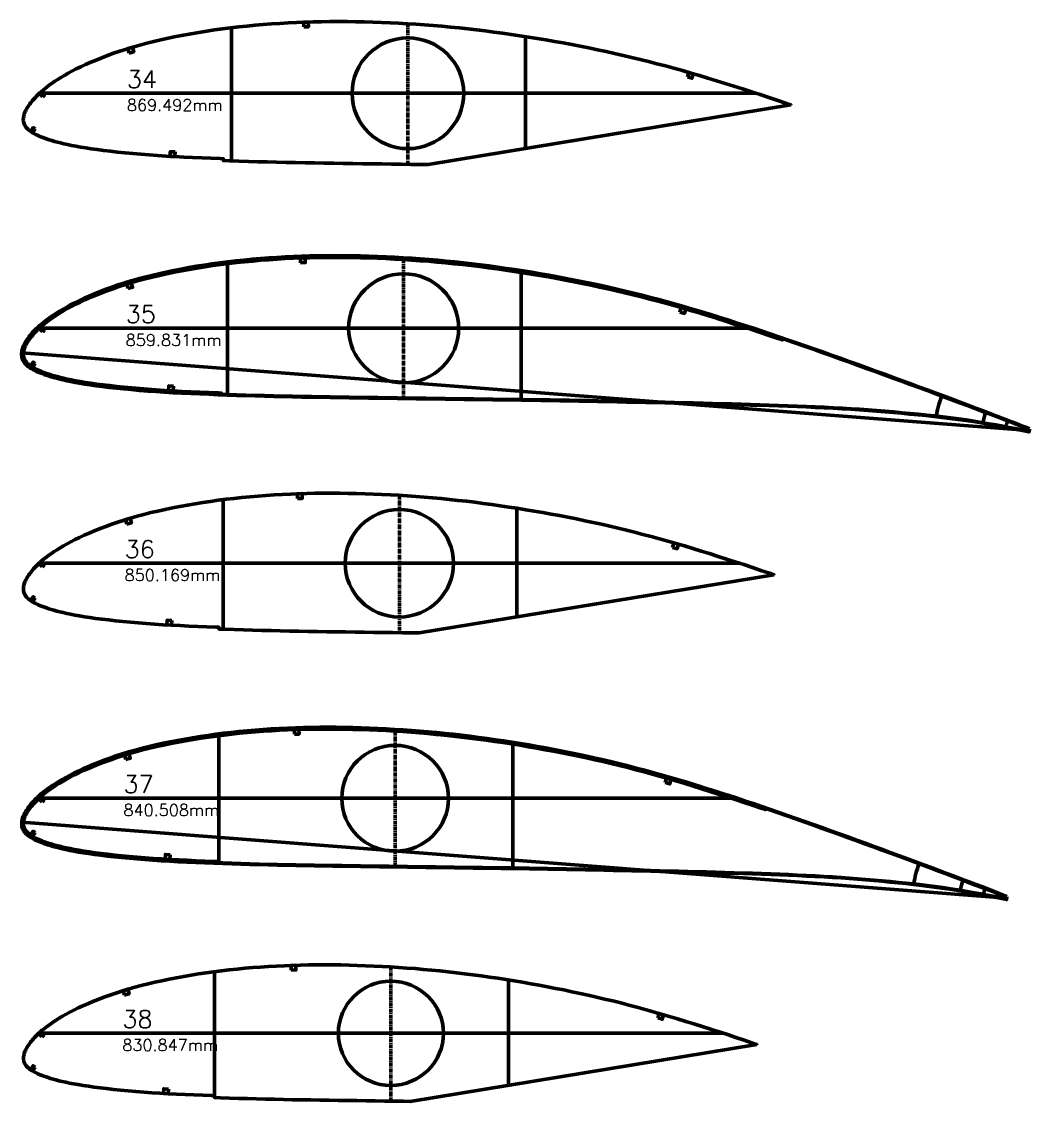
# Model space of a CAD drawing. Header units: metres. Extents: x -3 to 1074, y -15727 to -22.
# Drawn here: x -3 to 855, y -7758 to -6839 of the extents above; entities that cross this region are included whole.
import ezdxf
from ezdxf.enums import TextEntityAlignment as Align

# ---------------------------------------------------------------- set-up
doc = ezdxf.new("R2010")
doc.units = ezdxf.units.M
doc.linetypes.add('CENTER', pattern=[5.08, 3.175, -0.635, 0.635, -0.635])
for name, color, linetype, lineweight in [('FoilLayer', 7, 'Continuous', 50), ('StringerLayer', 7, 'Continuous', 50), ('SubLayer', 7, 'Continuous', 50), ('TextLayer', 7, 'Continuous', 50)]:
    doc.layers.add(name, color=color, linetype=linetype, lineweight=lineweight)
doc.styles.add('MSゴシック', font='romans')

msp = doc.modelspace()

# ---------------------------------------------------------------- linework, layer by layer
at = {"layer": 'FoilLayer'}
for points in [[(651.94, -6909.95), (651.94, -6909.95), (648.17, -6908.66), (640.68, -6906.13), (633.21, -6903.63), (625.75, -6901.16), (618.28, -6898.73), (610.82, -6896.32), (603.37, -6893.94), (595.98, -6891.59), (588.63, -6889.3), (581.34, -6887.07), (574.07, -6884.9), (566.83, -6882.78), (559.6, -6880.71), (552.38, -6878.7), (545.17, -6876.73), (537.97, -6874.82), (530.77, -6872.97), (523.56, -6871.17), (516.35, -6869.42), (509.11, -6867.71), (501.87, -6866.06), (494.61, -6864.45), (487.34, -6862.9), (480.05, -6861.39), (472.76, -6859.93), (465.44, -6858.52), (458.1, -6857.15), (450.74, -6855.83), (443.37, -6854.55), (435.98, -6853.31), (428.6, -6852.12), (421.22, -6850.98), (413.84, -6849.89), (406.47, -6848.85), (399.1, -6847.86), (391.73, -6846.91), (384.37, -6846.03), (377.02, -6845.19), (369.66, -6844.4), (362.31, -6843.67), (354.96, -6842.99), (347.61, -6842.37), (340.26, -6841.8), (332.9, -6841.28), (325.54, -6840.81), (318.19, -6840.4), (310.84, -6840.03), (303.49, -6839.72), (296.16, -6839.47), (288.84, -6839.27), (281.53, -6839.12), (274.24, -6839.03), (266.98, -6838.99), (259.76, -6839), (252.6, -6839.08), (245.47, -6839.22), (238.37, -6839.44), (231.27, -6839.72), (224.18, -6840.07), (217.11, -6840.48), (210.06, -6840.95), (203.03, -6841.49), (196.03, -6842.09), (189.06, -6842.76), (182.13, -6843.49), (175.25, -6844.29), (168.41, -6845.15), (161.62, -6846.08), (154.89, -6847.08), (148.22, -6848.15), (141.6, -6849.3), (135.03, -6850.51), (128.53, -6851.77), (122.16, -6853.09), (115.91, -6854.46), (109.79, -6855.9), (103.8, -6857.42), (97.92, -6859), (92.16, -6860.66), (86.53, -6862.38), (81.04, -6864.15), (75.71, -6865.98), (70.53, -6867.86), (65.54, -6869.77), (60.73, -6871.69), (56.15, -6873.62), (51.8, -6875.53), (47.71, -6877.43), (43.86, -6879.31), (40.25, -6881.17), (36.88, -6882.99), (33.74, -6884.77), (30.82, -6886.5), (28.11, -6888.19), (25.59, -6889.81), (23.27, -6891.39), (21.13, -6892.93), (19.15, -6894.43), (17.31, -6895.88), (15.6, -6897.29), (14.02, -6898.66), (12.56, -6899.99), (11.2, -6901.27), (9.94, -6902.52), (8.78, -6903.74), (7.7, -6904.92), (6.7, -6906.08), (5.78, -6907.2), (4.92, -6908.29), (4.14, -6909.37), (3.41, -6910.42), (2.73, -6911.45), (2.11, -6912.42), (1.57, -6913.37), (1.07, -6914.35), (0.61, -6915.3), (0.2, -6916.19), (-0.14, -6917.06), (-0.42, -6917.94), (-0.66, -6918.81), (-0.85, -6919.65), (-1, -6920.47), (-1.1, -6921.29), (-1.15, -6922.05), (-1.15, -6922.82), (-1.09, -6923.58), (-0.96, -6924.36), (-0.76, -6925.15), (-0.49, -6925.93), (-0.15, -6926.71), (0.25, -6927.47), (0.73, -6928.23), (1.29, -6928.98), (1.93, -6929.71), (2.63, -6930.44), (3.4, -6931.15), (4.24, -6931.85), (5.15, -6932.53), (6.14, -6933.19), (7.21, -6933.84), (8.36, -6934.47), (9.6, -6935.1), (10.92, -6935.73), (12.33, -6936.37), (13.84, -6937), (15.45, -6937.65), (17.16, -6938.29), (18.99, -6938.95), (20.96, -6939.6), (23.09, -6940.25), (25.38, -6940.91), (27.85, -6941.59), (30.52, -6942.28), (33.41, -6942.99), (36.53, -6943.7), (39.92, -6944.41), (43.6, -6945.12), (47.61, -6945.83), (51.96, -6946.54), (56.68, -6947.26), (61.74, -6947.98), (67.16, -6948.69), (72.92, -6949.38), (79.02, -6950.04), (85.43, -6950.69), (92.11, -6951.32), (98.96, -6951.94), (105.96, -6952.51), (113.07, -6953.03), (120.32, -6953.49), (127.73, -6953.91), (135.27, -6954.31), (142.92, -6954.67), (150.67, -6955.01), (158.52, -6955.33), (166.44, -6955.64), (169.1, -6955.73), (169.04, -6957.23), (174.35, -6957.43), (182.32, -6957.72), (190.29, -6957.98), (198.27, -6958.21), (206.3, -6958.42), (214.36, -6958.62), (222.44, -6958.82), (230.51, -6959), (238.57, -6959.16), (246.65, -6959.3), (254.76, -6959.42), (262.92, -6959.53), (271.09, -6959.65), (279.28, -6959.78), (287.47, -6959.9), (295.69, -6960.01), (303.93, -6960.12), (312.17, -6960.23), (320.42, -6960.35), (328.67, -6960.47), (336.91, -6960.59), (343.19, -6960.68), (651.94, -6909.95)], [(854.83, -7185.57), (852.27, -7184.53), (848.16, -7182.93), (843.7, -7181.17), (838.84, -7179.28), (833.53, -7177.25), (827.82, -7175.07), (821.78, -7172.76), (815.46, -7170.34), (808.95, -7167.87), (802.38, -7165.39), (795.76, -7162.94), (789.05, -7160.4), (782.26, -7157.82), (775.35, -7155.26), (768.32, -7152.66), (761.18, -7150.05), (753.91, -7147.38), (746.51, -7144.67), (739.04, -7141.94), (731.51, -7139.19), (723.95, -7136.43), (716.39, -7133.68), (708.84, -7130.94), (701.28, -7128.21), (693.73, -7125.5), (686.2, -7122.8), (678.69, -7120.12), (671.21, -7117.47), (663.75, -7114.86), (656.3, -7112.26), (648.86, -7109.7), (641.44, -7107.16), (634.04, -7104.65), (626.64, -7102.18), (619.26, -7099.74), (611.87, -7097.33), (604.48, -7094.95), (597.12, -7092.59), (589.8, -7090.27), (582.53, -7088), (575.3, -7085.79), (568.11, -7083.64), (560.94, -7081.54), (553.78, -7079.5), (546.63, -7077.5), (539.49, -7075.56), (532.36, -7073.67), (525.23, -7071.83), (518.09, -7070.04), (510.95, -7068.31), (503.79, -7066.63), (496.61, -7064.99), (489.42, -7063.4), (482.22, -7061.86), (475.01, -7060.36), (467.79, -7058.92), (460.54, -7057.52), (453.28, -7056.17), (445.99, -7054.86), (438.68, -7053.59), (431.38, -7052.37), (424.07, -7051.19), (416.75, -7050.06), (409.45, -7048.98), (402.15, -7047.95), (394.85, -7046.96), (387.56, -7046.03), (380.27, -7045.15), (372.98, -7044.32), (365.7, -7043.55), (358.42, -7042.82), (351.14, -7042.15), (343.86, -7041.53), (336.58, -7040.96), (329.3, -7040.45), (322.01, -7039.99), (314.72, -7039.58), (307.44, -7039.22), (300.17, -7038.91), (292.91, -7038.66), (285.66, -7038.46), (278.42, -7038.32), (271.2, -7038.22), (264.01, -7038.18), (256.86, -7038.2), (249.76, -7038.27), (242.7, -7038.41), (235.66, -7038.63), (228.63, -7038.91), (221.61, -7039.25), (214.6, -7039.66), (207.61, -7040.13), (200.65, -7040.66), (193.71, -7041.26), (186.8, -7041.92), (179.94, -7042.65), (173.12, -7043.44), (166.34, -7044.29), (159.61, -7045.21), (152.94, -7046.2), (146.32, -7047.26), (139.76, -7048.4), (133.24, -7049.6), (126.8, -7050.86), (120.48, -7052.16), (114.28, -7053.52), (108.21, -7054.96), (102.26, -7056.46), (96.42, -7058.03), (90.71, -7059.68), (85.12, -7061.38), (79.66, -7063.15), (74.36, -7064.97), (69.22, -7066.83), (64.25, -7068.73), (59.48, -7070.64), (54.93, -7072.55), (50.61, -7074.46), (46.53, -7076.35), (42.69, -7078.22), (39.1, -7080.07), (35.74, -7081.89), (32.61, -7083.66), (29.69, -7085.39), (26.99, -7087.07), (24.48, -7088.7), (22.15, -7090.28), (20, -7091.83), (18.01, -7093.33), (16.17, -7094.79), (14.46, -7096.2), (12.87, -7097.58), (11.4, -7098.91), (10.03, -7100.21), (8.76, -7101.47), (7.59, -7102.7), (6.5, -7103.9), (5.48, -7105.07), (4.54, -7106.21), (3.67, -7107.32), (2.87, -7108.42), (2.13, -7109.49), (1.44, -7110.53), (0.8, -7111.55), (0.23, -7112.55), (-0.28, -7113.55), (-0.75, -7114.52), (-1.18, -7115.47), (-1.55, -7116.42), (-1.85, -7117.35), (-2.1, -7118.27), (-2.3, -7119.18), (-2.46, -7120.07), (-2.56, -7120.94), (-2.62, -7121.81), (-2.62, -7122.69), (-2.54, -7123.58), (-2.38, -7124.47), (-2.15, -7125.36), (-1.84, -7126.24), (-1.46, -7127.11), (-1, -7127.97), (-0.46, -7128.81), (0.16, -7129.63), (0.84, -7130.42), (1.6, -7131.2), (2.42, -7131.95), (3.31, -7132.68), (4.27, -7133.4), (5.31, -7134.09), (6.41, -7134.76), (7.59, -7135.41), (8.85, -7136.05), (10.19, -7136.69), (11.62, -7137.33), (13.14, -7137.97), (14.75, -7138.62), (16.48, -7139.27), (18.32, -7139.92), (20.29, -7140.57), (22.42, -7141.23), (24.7, -7141.89), (27.17, -7142.56), (29.83, -7143.25), (32.71, -7143.96), (35.82, -7144.67), (39.19, -7145.38), (42.86, -7146.08), (46.84, -7146.78), (51.16, -7147.49), (55.84, -7148.2), (60.86, -7148.92), (66.23, -7149.62), (71.95, -7150.3), (77.99, -7150.96), (84.34, -7151.6), (90.95, -7152.23), (97.74, -7152.84), (104.68, -7153.41), (111.72, -7153.92), (118.9, -7154.38), (126.23, -7154.8), (133.69, -7155.19), (141.26, -7155.55), (148.93, -7155.88), (156.7, -7156.2), (164.54, -7156.5), (172.41, -7156.79), (180.29, -7157.08), (188.17, -7157.33), (196.07, -7157.56), (204.01, -7157.77), (211.98, -7157.97), (219.97, -7158.16), (227.95, -7158.34), (235.92, -7158.5), (243.91, -7158.64), (251.93, -7158.76), (259.99, -7158.87), (268.07, -7158.99), (276.17, -7159.12), (284.28, -7159.24), (292.41, -7159.35), (300.55, -7159.45), (308.71, -7159.56), (316.86, -7159.68), (325.02, -7159.8), (333.17, -7159.92), (341.32, -7160.03), (349.47, -7160.14), (357.62, -7160.25), (365.78, -7160.36), (373.93, -7160.47), (382.09, -7160.59), (390.24, -7160.7), (398.39, -7160.82), (406.55, -7160.92), (414.7, -7161.02), (422.84, -7161.13), (430.97, -7161.24), (439.1, -7161.36), (447.22, -7161.48), (455.34, -7161.61), (463.46, -7161.75), (471.56, -7161.9), (479.65, -7162.05), (487.75, -7162.22), (495.87, -7162.4), (504, -7162.58), (512.13, -7162.76), (520.27, -7162.93), (528.41, -7163.1), (536.54, -7163.28), (544.67, -7163.47), (552.8, -7163.66), (560.93, -7163.85), (569.05, -7164.03), (577.15, -7164.22), (585.23, -7164.42), (593.3, -7164.63), (601.37, -7164.85), (609.45, -7165.08), (617.52, -7165.31), (625.54, -7165.55), (633.51, -7165.79), (641.43, -7166.05), (649.31, -7166.34), (657.15, -7166.63), (664.92, -7166.94), (672.6, -7167.28), (680.24, -7167.67), (687.87, -7168.09), (695.47, -7168.54), (703, -7168.97), (710.38, -7169.4), (717.62, -7169.91), (724.83, -7170.5), (732.04, -7171.09), (739.18, -7171.66), (746.22, -7172.28), (753.23, -7172.98), (760.22, -7173.68), (767.13, -7174.33), (773.94, -7175.03), (780.72, -7175.84), (787.54, -7176.72), (794.33, -7177.59), (800.93, -7178.47), (807.4, -7179.47), (813.83, -7180.54), (820.14, -7181.62), (826.23, -7182.68), (832.03, -7183.74), (837.52, -7184.78), (842.67, -7185.75), (847.45, -7186.68), (851.85, -7187.56), (854.58, -7188.14)], [(854.67, -7185.99), (852.11, -7184.95), (847.99, -7183.35), (843.54, -7181.59), (838.68, -7179.7), (833.37, -7177.67), (827.66, -7175.49), (821.62, -7173.18), (815.3, -7170.76), (808.79, -7168.29), (802.23, -7165.81), (795.6, -7163.36), (788.89, -7160.82), (782.1, -7158.25), (775.19, -7155.68), (768.17, -7153.08), (761.03, -7150.47), (753.75, -7147.8), (746.36, -7145.09), (738.88, -7142.36), (731.35, -7139.61), (723.8, -7136.86), (716.24, -7134.1), (708.68, -7131.36), (701.13, -7128.64), (693.58, -7125.92), (686.05, -7123.22), (678.54, -7120.54), (671.06, -7117.9), (663.6, -7115.28), (656.15, -7112.69), (648.71, -7110.12), (645.03, -7108.86), (644.69, -7109.86), (640.96, -7108.58), (633.56, -7106.08), (626.17, -7103.61), (618.79, -7101.17), (611.41, -7098.76), (604.02, -7096.37), (596.66, -7094.02), (589.35, -7091.7), (582.09, -7089.44), (574.87, -7087.23), (567.69, -7085.08), (560.53, -7082.98), (553.38, -7080.94), (546.24, -7078.95), (539.11, -7077.01), (531.98, -7075.12), (524.87, -7073.28), (517.74, -7071.5), (510.6, -7069.77), (503.45, -7068.09), (496.29, -7066.45), (489.11, -7064.87), (481.92, -7063.32), (474.72, -7061.83), (467.5, -7060.39), (460.27, -7058.99), (453.01, -7057.64), (445.73, -7056.34), (438.44, -7055.07), (431.14, -7053.85), (423.84, -7052.67), (416.54, -7051.54), (409.24, -7050.46), (401.95, -7049.43), (394.66, -7048.45), (387.38, -7047.52), (380.1, -7046.64), (372.83, -7045.81), (365.55, -7045.04), (358.28, -7044.31), (351.01, -7043.64), (343.75, -7043.02), (336.48, -7042.46), (329.2, -7041.95), (321.93, -7041.49), (314.65, -7041.08), (307.38, -7040.72), (300.12, -7040.41), (292.87, -7040.16), (285.63, -7039.96), (278.4, -7039.82), (271.19, -7039.72), (264.01, -7039.68), (256.88, -7039.7), (249.79, -7039.77), (242.75, -7039.91), (235.72, -7040.13), (228.7, -7040.41), (221.69, -7040.75), (214.7, -7041.16), (207.73, -7041.63), (200.78, -7042.16), (193.85, -7042.75), (186.96, -7043.41), (180.11, -7044.14), (173.3, -7044.92), (166.54, -7045.78), (159.83, -7046.7), (153.18, -7047.68), (146.58, -7048.74), (140.03, -7049.88), (133.53, -7051.08), (127.11, -7052.32), (120.8, -7053.62), (114.63, -7054.98), (108.58, -7056.41), (102.65, -7057.91), (96.84, -7059.47), (91.14, -7061.11), (85.58, -7062.81), (80.15, -7064.57), (74.87, -7066.38), (69.76, -7068.23), (64.81, -7070.12), (60.06, -7072.02), (55.53, -7073.93), (51.24, -7075.82), (47.19, -7077.7), (43.38, -7079.56), (39.81, -7081.39), (36.48, -7083.19), (33.37, -7084.95), (30.48, -7086.67), (27.8, -7088.33), (25.32, -7089.94), (23.03, -7091.5), (20.91, -7093.02), (18.94, -7094.5), (17.13, -7095.94), (15.44, -7097.34), (13.88, -7098.69), (12.43, -7100), (11.09, -7101.27), (9.85, -7102.51), (8.7, -7103.71), (7.63, -7104.88), (6.64, -7106.02), (5.73, -7107.13), (4.88, -7108.21), (4.11, -7109.27), (3.38, -7110.32), (2.71, -7111.33), (2.1, -7112.29), (1.56, -7113.23), (1.07, -7114.2), (0.62, -7115.14), (0.22, -7116.02), (-0.12, -7116.87), (-0.4, -7117.74), (-0.63, -7118.6), (-0.82, -7119.44), (-0.97, -7120.25), (-1.07, -7121.06), (-1.12, -7121.81), (-1.12, -7122.56), (-1.06, -7123.32), (-0.93, -7124.09), (-0.73, -7124.86), (-0.47, -7125.64), (-0.14, -7126.4), (0.26, -7127.16), (0.74, -7127.91), (1.29, -7128.64), (1.92, -7129.37), (2.61, -7130.09), (3.38, -7130.79), (4.21, -7131.48), (5.11, -7132.15), (6.08, -7132.8), (7.14, -7133.44), (8.28, -7134.07), (9.5, -7134.7), (10.81, -7135.32), (12.2, -7135.95), (13.69, -7136.58), (15.28, -7137.21), (16.98, -7137.85), (18.79, -7138.5), (20.73, -7139.14), (22.83, -7139.79), (25.1, -7140.44), (27.54, -7141.11), (30.19, -7141.8), (33.04, -7142.49), (36.13, -7143.2), (39.48, -7143.9), (43.12, -7144.61), (47.08, -7145.3), (51.39, -7146.01), (56.05, -7146.72), (61.06, -7147.43), (66.41, -7148.13), (72.11, -7148.81), (78.14, -7149.47), (84.49, -7150.11), (91.08, -7150.74), (97.87, -7151.34), (104.78, -7151.91), (111.82, -7152.43), (118.98, -7152.88), (126.31, -7153.3), (133.77, -7153.69), (141.33, -7154.05), (148.99, -7154.38), (156.76, -7154.7), (164.59, -7155), (167.22, -7155.1), (167.18, -7156.15), (172.43, -7156.34), (180.31, -7156.63), (188.19, -7156.88), (196.08, -7157.11), (204.02, -7157.32), (211.99, -7157.52), (219.98, -7157.71), (227.96, -7157.89), (235.93, -7158.05), (243.91, -7158.19), (251.94, -7158.31), (260, -7158.42), (268.08, -7158.54), (276.18, -7158.67), (284.29, -7158.79), (292.41, -7158.9), (300.56, -7159), (308.71, -7159.11), (316.87, -7159.23), (325.02, -7159.35), (333.18, -7159.47), (341.33, -7159.58), (349.47, -7159.69), (357.63, -7159.8), (365.78, -7159.91), (373.94, -7160.02), (382.09, -7160.14), (390.25, -7160.25), (398.4, -7160.37), (406.55, -7160.47), (414.7, -7160.57), (422.85, -7160.68), (430.98, -7160.79), (439.1, -7160.91), (447.23, -7161.03), (455.35, -7161.16), (463.47, -7161.3), (471.57, -7161.45), (479.66, -7161.6), (487.76, -7161.77), (495.88, -7161.95), (504.01, -7162.13), (512.14, -7162.31), (520.28, -7162.48), (528.42, -7162.65), (536.55, -7162.83), (544.68, -7163.02), (552.81, -7163.21), (560.94, -7163.4), (569.06, -7163.58), (577.16, -7163.77), (585.25, -7163.97), (593.32, -7164.18), (601.39, -7164.4), (609.46, -7164.63), (617.53, -7164.86), (625.56, -7165.1), (633.53, -7165.34), (641.44, -7165.6), (649.32, -7165.89), (657.17, -7166.18), (664.94, -7166.49), (672.62, -7166.84), (680.27, -7167.22), (687.9, -7167.65), (695.49, -7168.09), (703.02, -7168.52), (710.41, -7168.95), (717.65, -7169.46), (724.86, -7170.05), (732.08, -7170.64), (739.22, -7171.21), (746.26, -7171.83), (753.27, -7172.53), (760.26, -7173.23), (767.18, -7173.88), (774, -7174.58), (780.78, -7175.4), (787.6, -7176.27), (794.39, -7177.15), (801, -7178.03), (807.47, -7179.03), (813.9, -7180.1), (820.21, -7181.18), (826.31, -7182.24), (832.12, -7183.3), (837.61, -7184.34), (842.76, -7185.31), (847.54, -7186.24), (851.95, -7187.12), (854.67, -7187.7)], [(637.44, -7309.76), (637.44, -7309.76), (633.75, -7308.5), (626.44, -7306.02), (619.13, -7303.58), (611.83, -7301.17), (604.53, -7298.79), (597.23, -7296.43), (589.95, -7294.1), (582.72, -7291.81), (575.54, -7289.57), (568.41, -7287.39), (561.31, -7285.26), (554.22, -7283.19), (547.16, -7281.17), (540.1, -7279.2), (533.04, -7277.28), (526, -7275.41), (518.96, -7273.6), (511.92, -7271.84), (504.86, -7270.13), (497.79, -7268.46), (490.71, -7266.85), (483.61, -7265.28), (476.5, -7263.75), (469.38, -7262.28), (462.25, -7260.85), (455.09, -7259.47), (447.92, -7258.14), (440.72, -7256.84), (433.51, -7255.59), (426.29, -7254.38), (419.07, -7253.22), (411.85, -7252.11), (404.64, -7251.04), (397.43, -7250.02), (390.23, -7249.05), (383.02, -7248.13), (375.83, -7247.26), (368.63, -7246.44), (361.44, -7245.67), (354.25, -7244.96), (347.07, -7244.29), (339.88, -7243.68), (332.7, -7243.12), (325.5, -7242.62), (318.31, -7242.16), (311.11, -7241.75), (303.93, -7241.4), (296.75, -7241.1), (289.58, -7240.85), (282.42, -7240.65), (275.27, -7240.51), (268.14, -7240.42), (261.05, -7240.38), (253.99, -7240.39), (246.99, -7240.46), (240.02, -7240.6), (233.07, -7240.82), (226.13, -7241.09), (219.2, -7241.43), (212.29, -7241.83), (205.4, -7242.3), (198.52, -7242.83), (191.68, -7243.41), (184.86, -7244.07), (178.09, -7244.78), (171.36, -7245.56), (164.67, -7246.4), (158.04, -7247.31), (151.46, -7248.29), (144.94, -7249.34), (138.46, -7250.46), (132.03, -7251.64), (125.68, -7252.88), (119.45, -7254.16), (113.34, -7255.51), (107.36, -7256.92), (101.5, -7258.4), (95.75, -7259.95), (90.13, -7261.56), (84.62, -7263.25), (79.25, -7264.98), (74.04, -7266.77), (68.98, -7268.6), (64.09, -7270.47), (59.4, -7272.35), (54.92, -7274.23), (50.67, -7276.11), (46.66, -7277.96), (42.9, -7279.8), (39.38, -7281.61), (36.08, -7283.4), (33.01, -7285.14), (30.15, -7286.83), (27.5, -7288.48), (25.04, -7290.07), (22.78, -7291.61), (20.68, -7293.11), (18.74, -7294.58), (16.95, -7296), (15.28, -7297.38), (13.73, -7298.72), (12.3, -7300.01), (10.98, -7301.27), (9.75, -7302.49), (8.61, -7303.68), (7.56, -7304.84), (6.58, -7305.96), (5.68, -7307.06), (4.84, -7308.13), (4.07, -7309.18), (3.36, -7310.21), (2.69, -7311.21), (2.09, -7312.16), (1.56, -7313.09), (1.07, -7314.04), (0.63, -7314.98), (0.23, -7315.85), (-0.1, -7316.69), (-0.38, -7317.55), (-0.61, -7318.4), (-0.8, -7319.22), (-0.94, -7320.02), (-1.04, -7320.82), (-1.09, -7321.56), (-1.09, -7322.31), (-1.03, -7323.05), (-0.91, -7323.81), (-0.71, -7324.58), (-0.45, -7325.34), (-0.12, -7326.1), (0.27, -7326.85), (0.74, -7327.58), (1.29, -7328.31), (1.91, -7329.03), (2.6, -7329.74), (3.35, -7330.43), (4.17, -7331.11), (5.06, -7331.78), (6.02, -7332.42), (7.06, -7333.05), (8.19, -7333.68), (9.4, -7334.29), (10.69, -7334.91), (12.07, -7335.53), (13.55, -7336.15), (15.12, -7336.78), (16.79, -7337.41), (18.58, -7338.05), (20.51, -7338.68), (22.58, -7339.32), (24.82, -7339.97), (27.24, -7340.63), (29.85, -7341.31), (32.67, -7342), (35.73, -7342.7), (39.04, -7343.39), (42.63, -7344.09), (46.55, -7344.78), (50.81, -7345.47), (55.42, -7346.18), (60.37, -7346.88), (65.67, -7347.58), (71.3, -7348.25), (77.27, -7348.9), (83.54, -7349.53), (90.06, -7350.15), (96.77, -7350.75), (103.61, -7351.31), (110.56, -7351.82), (117.65, -7352.27), (124.89, -7352.68), (132.26, -7353.07), (139.74, -7353.43), (147.32, -7353.76), (154.99, -7354.07), (162.74, -7354.37), (165.34, -7354.46), (165.29, -7355.96), (170.47, -7356.16), (178.27, -7356.43), (186.06, -7356.69), (193.87, -7356.92), (201.72, -7357.12), (209.6, -7357.32), (217.5, -7357.51), (225.39, -7357.69), (233.27, -7357.84), (241.17, -7357.98), (249.1, -7358.1), (257.07, -7358.21), (265.06, -7358.33), (273.07, -7358.45), (281.09, -7358.57), (289.12, -7358.68), (297.18, -7358.79), (305.24, -7358.9), (313.3, -7359.01), (321.36, -7359.12), (329.43, -7359.24), (335.57, -7359.33), (637.44, -7309.76)], [(835.63, -7583.65), (833.12, -7582.63), (829.1, -7581.07), (824.74, -7579.34), (819.99, -7577.49), (814.8, -7575.51), (809.22, -7573.39), (803.31, -7571.12), (797.13, -7568.76), (790.77, -7566.34), (784.35, -7563.92), (777.88, -7561.52), (771.32, -7559.04), (764.68, -7556.52), (757.92, -7554.01), (751.06, -7551.47), (744.08, -7548.92), (736.96, -7546.31), (729.74, -7543.67), (722.43, -7541), (715.07, -7538.31), (707.68, -7535.61), (700.29, -7532.92), (692.91, -7530.24), (685.52, -7527.58), (678.14, -7524.92), (670.78, -7522.29), (663.44, -7519.67), (656.13, -7517.08), (648.83, -7514.52), (641.55, -7511.99), (634.28, -7509.48), (627.02, -7507), (619.79, -7504.55), (612.56, -7502.13), (605.34, -7499.75), (598.12, -7497.39), (590.9, -7495.06), (583.7, -7492.76), (576.54, -7490.49), (569.44, -7488.27), (562.38, -7486.11), (555.34, -7484.01), (548.33, -7481.96), (541.34, -7479.96), (534.35, -7478.01), (527.37, -7476.11), (520.4, -7474.26), (513.43, -7472.46), (506.45, -7470.72), (499.47, -7469.02), (492.47, -7467.38), (485.45, -7465.78), (478.42, -7464.22), (471.38, -7462.71), (464.34, -7461.25), (457.28, -7459.84), (450.19, -7458.47), (443.09, -7457.15), (435.96, -7455.87), (428.83, -7454.63), (421.68, -7453.44), (414.54, -7452.29), (407.39, -7451.18), (400.25, -7450.12), (393.11, -7449.12), (385.98, -7448.15), (378.85, -7447.24), (371.72, -7446.38), (364.6, -7445.57), (357.48, -7444.81), (350.37, -7444.11), (343.25, -7443.45), (336.14, -7442.84), (329.02, -7442.29), (321.9, -7441.79), (314.77, -7441.34), (307.65, -7440.94), (300.54, -7440.58), (293.43, -7440.28), (286.33, -7440.04), (279.24, -7439.84), (272.16, -7439.7), (265.1, -7439.61), (258.08, -7439.57), (251.09, -7439.58), (244.15, -7439.66), (237.25, -7439.8), (230.37, -7440.01), (223.49, -7440.28), (216.63, -7440.62), (209.78, -7441.02), (202.95, -7441.48), (196.14, -7442), (189.36, -7442.58), (182.61, -7443.23), (175.9, -7443.93), (169.23, -7444.71), (162.6, -7445.54), (156.02, -7446.44), (149.5, -7447.41), (143.04, -7448.45), (136.62, -7449.56), (130.25, -7450.74), (123.95, -7451.96), (117.77, -7453.23), (111.71, -7454.57), (105.78, -7455.97), (99.96, -7457.44), (94.26, -7458.98), (88.67, -7460.58), (83.2, -7462.25), (77.87, -7463.98), (72.69, -7465.75), (67.66, -7467.57), (62.81, -7469.43), (58.15, -7471.3), (53.69, -7473.17), (49.47, -7475.03), (45.48, -7476.88), (41.73, -7478.71), (38.22, -7480.52), (34.94, -7482.29), (31.88, -7484.03), (29.03, -7485.72), (26.38, -7487.36), (23.93, -7488.96), (21.65, -7490.5), (19.55, -7492.01), (17.61, -7493.48), (15.81, -7494.9), (14.13, -7496.29), (12.58, -7497.63), (11.14, -7498.94), (9.81, -7500.2), (8.57, -7501.44), (7.42, -7502.64), (6.35, -7503.81), (5.36, -7504.95), (4.44, -7506.07), (3.59, -7507.16), (2.81, -7508.23), (2.08, -7509.27), (1.41, -7510.29), (0.78, -7511.29), (0.22, -7512.27), (-0.28, -7513.24), (-0.73, -7514.19), (-1.15, -7515.13), (-1.51, -7516.05), (-1.81, -7516.96), (-2.05, -7517.86), (-2.25, -7518.75), (-2.4, -7519.62), (-2.51, -7520.47), (-2.56, -7521.32), (-2.56, -7522.18), (-2.48, -7523.05), (-2.33, -7523.92), (-2.1, -7524.79), (-1.8, -7525.65), (-1.43, -7526.5), (-0.98, -7527.34), (-0.45, -7528.16), (0.15, -7528.96), (0.83, -7529.74), (1.56, -7530.49), (2.37, -7531.23), (3.24, -7531.95), (4.18, -7532.65), (5.19, -7533.32), (6.27, -7533.98), (7.42, -7534.61), (8.66, -7535.24), (9.97, -7535.87), (11.36, -7536.49), (12.84, -7537.12), (14.42, -7537.75), (16.1, -7538.38), (17.91, -7539.02), (19.84, -7539.66), (21.91, -7540.3), (24.15, -7540.95), (26.56, -7541.61), (29.16, -7542.28), (31.97, -7542.97), (35.01, -7543.66), (38.31, -7544.36), (41.89, -7545.05), (45.78, -7545.73), (50.01, -7546.42), (54.58, -7547.12), (59.5, -7547.82), (64.75, -7548.51), (70.33, -7549.17), (76.24, -7549.82), (82.45, -7550.44), (88.91, -7551.06), (95.55, -7551.65), (102.32, -7552.21), (109.21, -7552.71), (116.23, -7553.16), (123.39, -7553.57), (130.69, -7553.95), (138.09, -7554.3), (145.58, -7554.63), (153.18, -7554.93), (160.84, -7555.23), (168.54, -7555.52), (176.24, -7555.79), (183.94, -7556.05), (191.66, -7556.27), (199.42, -7556.48), (207.22, -7556.67), (215.02, -7556.86), (222.83, -7557.03), (230.62, -7557.19), (238.43, -7557.32), (246.27, -7557.44), (254.15, -7557.55), (262.05, -7557.67), (269.97, -7557.79), (277.89, -7557.9), (285.84, -7558.01), (293.8, -7558.12), (301.77, -7558.23), (309.74, -7558.34), (317.71, -7558.45), (325.68, -7558.57), (333.65, -7558.69), (341.61, -7558.79), (349.59, -7558.9), (357.56, -7559), (365.53, -7559.11), (373.5, -7559.23), (381.47, -7559.34), (389.44, -7559.45), (397.41, -7559.55), (405.38, -7559.65), (413.34, -7559.75), (421.29, -7559.86), (429.23, -7559.98), (437.17, -7560.1), (445.11, -7560.23), (453.04, -7560.36), (460.96, -7560.5), (468.87, -7560.66), (476.79, -7560.82), (484.72, -7560.99), (492.67, -7561.17), (500.62, -7561.35), (508.58, -7561.52), (516.54, -7561.69), (524.49, -7561.86), (532.43, -7562.04), (540.38, -7562.23), (548.33, -7562.41), (556.26, -7562.6), (564.18, -7562.78), (572.08, -7562.97), (579.97, -7563.17), (587.86, -7563.39), (595.76, -7563.62), (603.64, -7563.84), (611.49, -7564.07), (619.28, -7564.31), (627.01, -7564.57), (634.72, -7564.84), (642.38, -7565.13), (649.98, -7565.44), (657.49, -7565.77), (664.96, -7566.15), (672.41, -7566.56), (679.84, -7566.99), (687.2, -7567.42), (694.42, -7567.84), (701.49, -7568.34), (708.54, -7568.91), (715.59, -7569.49), (722.57, -7570.05), (729.45, -7570.65), (736.3, -7571.34), (743.13, -7572.02), (749.89, -7572.66), (756.55, -7573.34), (763.18, -7574.14), (769.85, -7575), (776.48, -7575.85), (782.93, -7576.71), (789.25, -7577.69), (795.54, -7578.73), (801.71, -7579.79), (807.67, -7580.82), (813.34, -7581.86), (818.7, -7582.87), (823.73, -7583.82), (828.41, -7584.74), (832.71, -7585.6), (835.37, -7586.16)], [(835.46, -7584.06), (832.96, -7583.05), (828.93, -7581.49), (824.58, -7579.76), (819.83, -7577.92), (814.64, -7575.94), (809.06, -7573.81), (803.15, -7571.54), (796.97, -7569.18), (790.61, -7566.76), (784.19, -7564.34), (777.72, -7561.94), (771.16, -7559.46), (764.52, -7556.95), (757.77, -7554.44), (750.9, -7551.9), (743.92, -7549.34), (736.81, -7546.74), (729.58, -7544.09), (722.27, -7541.42), (714.91, -7538.73), (707.53, -7536.04), (700.14, -7533.35), (692.75, -7530.67), (685.37, -7528), (677.99, -7525.35), (670.63, -7522.71), (663.29, -7520.09), (655.98, -7517.51), (648.69, -7514.95), (641.4, -7512.41), (634.13, -7509.9), (630.53, -7508.67), (630.19, -7509.67), (626.54, -7508.42), (619.31, -7505.97), (612.09, -7503.56), (604.87, -7501.17), (597.66, -7498.82), (590.44, -7496.49), (583.25, -7494.19), (576.1, -7491.92), (569, -7489.71), (561.95, -7487.55), (554.92, -7485.45), (547.92, -7483.4), (540.93, -7481.4), (533.95, -7479.45), (526.98, -7477.56), (520.02, -7475.71), (513.06, -7473.92), (506.1, -7472.18), (499.12, -7470.48), (492.13, -7468.84), (485.13, -7467.24), (478.11, -7465.69), (471.08, -7464.18), (464.04, -7462.72), (456.99, -7461.31), (449.92, -7459.95), (442.82, -7458.63), (435.71, -7457.35), (428.58, -7456.11), (421.44, -7454.92), (414.31, -7453.77), (407.17, -7452.67), (400.04, -7451.61), (392.91, -7450.6), (385.79, -7449.64), (378.67, -7448.73), (371.55, -7447.87), (364.44, -7447.07), (357.33, -7446.31), (350.23, -7445.6), (343.12, -7444.94), (336.02, -7444.34), (328.91, -7443.79), (321.8, -7443.29), (314.69, -7442.84), (307.58, -7442.43), (300.47, -7442.08), (293.38, -7441.78), (286.29, -7441.54), (279.21, -7441.34), (272.14, -7441.2), (265.1, -7441.11), (258.08, -7441.07), (251.11, -7441.08), (244.18, -7441.16), (237.29, -7441.3), (230.43, -7441.51), (223.57, -7441.78), (216.71, -7442.12), (209.88, -7442.51), (203.06, -7442.97), (196.27, -7443.49), (189.5, -7444.07), (182.76, -7444.72), (176.07, -7445.42), (169.41, -7446.19), (162.8, -7447.03), (156.24, -7447.93), (149.74, -7448.89), (143.29, -7449.93), (136.89, -7451.04), (130.53, -7452.21), (124.26, -7453.43), (118.09, -7454.7), (112.06, -7456.03), (106.14, -7457.42), (100.35, -7458.89), (94.67, -7460.42), (89.11, -7462.02), (83.66, -7463.68), (78.36, -7465.4), (73.2, -7467.16), (68.2, -7468.97), (63.37, -7470.82), (58.73, -7472.68), (54.3, -7474.54), (50.1, -7476.39), (46.14, -7478.23), (42.42, -7480.04), (38.94, -7481.84), (35.68, -7483.6), (32.64, -7485.32), (29.82, -7487), (27.2, -7488.62), (24.77, -7490.2), (22.53, -7491.72), (20.46, -7493.21), (18.54, -7494.65), (16.76, -7496.06), (15.12, -7497.42), (13.59, -7498.74), (12.17, -7500.02), (10.86, -7501.27), (9.65, -7502.47), (8.53, -7503.65), (7.48, -7504.79), (6.52, -7505.91), (5.62, -7506.99), (4.8, -7508.05), (4.04, -7509.08), (3.33, -7510.1), (2.68, -7511.09), (2.09, -7512.03), (1.56, -7512.95), (1.08, -7513.89), (0.63, -7514.81), (0.24, -7515.67), (-0.08, -7516.5), (-0.36, -7517.35), (-0.59, -7518.19), (-0.77, -7519.01), (-0.91, -7519.8), (-1.01, -7520.59), (-1.06, -7521.32), (-1.06, -7522.05), (-1, -7522.79), (-0.88, -7523.54), (-0.69, -7524.29), (-0.43, -7525.05), (-0.1, -7525.8), (0.29, -7526.53), (0.75, -7527.26), (1.29, -7527.98), (1.9, -7528.69), (2.58, -7529.39), (3.32, -7530.07), (4.13, -7530.75), (5.01, -7531.4), (5.96, -7532.04), (6.99, -7532.66), (8.1, -7533.28), (9.3, -7533.89), (10.58, -7534.5), (11.94, -7535.11), (13.4, -7535.72), (14.95, -7536.34), (16.61, -7536.97), (18.38, -7537.6), (20.28, -7538.23), (22.33, -7538.86), (24.54, -7539.5), (26.93, -7540.15), (29.52, -7540.82), (32.3, -7541.51), (35.32, -7542.2), (38.6, -7542.88), (42.15, -7543.57), (46.03, -7544.25), (50.24, -7544.94), (54.79, -7545.64), (59.69, -7546.33), (64.92, -7547.02), (70.49, -7547.68), (76.39, -7548.32), (82.59, -7548.95), (89.04, -7549.56), (95.67, -7550.15), (102.43, -7550.71), (109.31, -7551.21), (116.31, -7551.66), (123.47, -7552.07), (130.76, -7552.45), (138.15, -7552.8), (145.65, -7553.13), (153.23, -7553.43), (160.9, -7553.73), (163.47, -7553.83), (163.43, -7554.88), (168.55, -7555.07), (176.26, -7555.34), (183.96, -7555.6), (191.68, -7555.82), (199.43, -7556.03), (207.23, -7556.22), (215.03, -7556.41), (222.84, -7556.58), (230.63, -7556.74), (238.43, -7556.87), (246.28, -7556.99), (254.16, -7557.1), (262.06, -7557.22), (269.97, -7557.34), (277.9, -7557.45), (285.84, -7557.56), (293.8, -7557.67), (301.77, -7557.78), (309.75, -7557.89), (317.72, -7558), (325.69, -7558.12), (333.66, -7558.24), (341.62, -7558.34), (349.59, -7558.45), (357.56, -7558.55), (365.53, -7558.66), (373.51, -7558.78), (381.48, -7558.89), (389.45, -7559), (397.42, -7559.1), (405.38, -7559.2), (413.34, -7559.3), (421.29, -7559.41), (429.24, -7559.53), (437.18, -7559.65), (445.12, -7559.78), (453.05, -7559.91), (460.97, -7560.05), (468.88, -7560.21), (476.8, -7560.37), (484.73, -7560.54), (492.68, -7560.72), (500.63, -7560.9), (508.59, -7561.07), (516.55, -7561.24), (524.5, -7561.41), (532.44, -7561.59), (540.39, -7561.78), (548.34, -7561.96), (556.27, -7562.15), (564.19, -7562.33), (572.09, -7562.52), (579.98, -7562.72), (587.87, -7562.94), (595.77, -7563.17), (603.65, -7563.39), (611.5, -7563.62), (619.29, -7563.86), (627.03, -7564.12), (634.73, -7564.39), (642.4, -7564.69), (650, -7564.99), (657.51, -7565.32), (664.98, -7565.7), (672.44, -7566.11), (679.86, -7566.55), (687.23, -7566.97), (694.45, -7567.39), (701.53, -7567.89), (708.58, -7568.46), (715.63, -7569.04), (722.61, -7569.6), (729.49, -7570.21), (736.34, -7570.89), (743.18, -7571.57), (749.94, -7572.21), (756.61, -7572.89), (763.23, -7573.69), (769.9, -7574.55), (776.54, -7575.4), (783, -7576.26), (789.33, -7577.24), (795.61, -7578.29), (801.78, -7579.35), (807.75, -7580.38), (813.42, -7581.41), (818.79, -7582.43), (823.82, -7583.38), (828.5, -7584.29), (832.8, -7585.15), (835.47, -7585.71)], [(622.94, -7709.57), (622.94, -7709.57), (619.34, -7708.34), (612.19, -7705.92), (605.05, -7703.53), (597.92, -7701.18), (590.78, -7698.85), (583.65, -7696.54), (576.54, -7694.27), (569.47, -7692.03), (562.45, -7689.84), (555.48, -7687.71), (548.54, -7685.63), (541.62, -7683.61), (534.71, -7681.63), (527.81, -7679.71), (520.92, -7677.83), (514.04, -7676.01), (507.16, -7674.23), (500.28, -7672.51), (493.38, -7670.84), (486.47, -7669.21), (479.55, -7667.63), (472.61, -7666.1), (465.66, -7664.61), (458.71, -7663.17), (451.74, -7661.77), (444.74, -7660.43), (437.73, -7659.12), (430.7, -7657.86), (423.65, -7656.63), (416.6, -7655.45), (409.54, -7654.32), (402.49, -7653.23), (395.44, -7652.18), (388.39, -7651.19), (381.35, -7650.24), (374.32, -7649.34), (367.28, -7648.49), (360.25, -7647.69), (353.23, -7646.94), (346.2, -7646.24), (339.18, -7645.59), (332.16, -7645), (325.13, -7644.45), (318.1, -7643.96), (311.07, -7643.51), (304.04, -7643.11), (297.02, -7642.77), (290, -7642.47), (283, -7642.23), (276, -7642.03), (269.02, -7641.89), (262.05, -7641.8), (255.11, -7641.77), (248.22, -7641.78), (241.37, -7641.85), (234.56, -7641.99), (227.78, -7642.2), (221, -7642.47), (214.22, -7642.8), (207.47, -7643.19), (200.73, -7643.64), (194.01, -7644.16), (187.32, -7644.73), (180.67, -7645.37), (174.05, -7646.07), (167.47, -7646.83), (160.94, -7647.66), (154.45, -7648.54), (148.02, -7649.5), (141.65, -7650.52), (135.32, -7651.62), (129.04, -7652.77), (122.83, -7653.98), (116.74, -7655.24), (110.77, -7656.55), (104.93, -7657.93), (99.2, -7659.37), (93.59, -7660.89), (88.09, -7662.47), (82.71, -7664.11), (77.46, -7665.81), (72.36, -7667.56), (67.42, -7669.35), (62.65, -7671.17), (58.06, -7673.01), (53.68, -7674.85), (49.53, -7676.68), (45.62, -7678.49), (41.94, -7680.29), (38.5, -7682.06), (35.28, -7683.8), (32.28, -7685.5), (29.48, -7687.16), (26.89, -7688.77), (24.49, -7690.32), (22.28, -7691.83), (20.23, -7693.3), (18.34, -7694.73), (16.58, -7696.12), (14.95, -7697.47), (13.44, -7698.77), (12.05, -7700.04), (10.75, -7701.26), (9.55, -7702.46), (8.44, -7703.62), (7.41, -7704.75), (6.46, -7705.85), (5.57, -7706.92), (4.76, -7707.97), (4.01, -7708.99), (3.31, -7710), (2.66, -7710.97), (2.08, -7711.9), (1.56, -7712.81), (1.08, -7713.74), (0.64, -7714.65), (0.26, -7715.5), (-0.07, -7716.32), (-0.34, -7717.16), (-0.56, -7717.99), (-0.75, -7718.79), (-0.89, -7719.57), (-0.98, -7720.35), (-1.03, -7721.07), (-1.03, -7721.8), (-0.98, -7722.52), (-0.85, -7723.26), (-0.66, -7724.01), (-0.41, -7724.75), (-0.09, -7725.49), (0.3, -7726.22), (0.75, -7726.93), (1.29, -7727.65), (1.89, -7728.35), (2.56, -7729.04), (3.3, -7729.72), (4.09, -7730.38), (4.96, -7731.02), (5.9, -7731.66), (6.92, -7732.27), (8.02, -7732.88), (9.2, -7733.48), (10.46, -7734.08), (11.81, -7734.69), (13.25, -7735.3), (14.79, -7735.91), (16.42, -7736.53), (18.17, -7737.15), (20.05, -7737.77), (22.08, -7738.4), (24.27, -7739.03), (26.63, -7739.68), (29.18, -7740.34), (31.94, -7741.01), (34.92, -7741.69), (38.16, -7742.37), (41.67, -7743.05), (45.5, -7743.73), (49.66, -7744.41), (54.17, -7745.1), (59.01, -7745.78), (64.18, -7746.46), (69.68, -7747.12), (75.51, -7747.75), (81.64, -7748.37), (88.02, -7748.98), (94.57, -7749.56), (101.26, -7750.11), (108.05, -7750.61), (114.98, -7751.05), (122.05, -7751.45), (129.26, -7751.83), (136.57, -7752.18), (143.97, -7752.5), (151.47, -7752.8), (159.05, -7753.1), (161.59, -7753.19), (161.53, -7754.69), (166.6, -7754.88), (174.22, -7755.15), (181.83, -7755.4), (189.46, -7755.62), (197.13, -7755.83), (204.83, -7756.02), (212.55, -7756.2), (220.26, -7756.38), (227.97, -7756.53), (235.69, -7756.66), (243.44, -7756.78), (251.23, -7756.89), (259.04, -7757), (266.86, -7757.12), (274.7, -7757.24), (282.55, -7757.35), (290.42, -7757.45), (298.3, -7757.56), (306.18, -7757.67), (314.06, -7757.78), (321.94, -7757.9), (327.94, -7757.98), (622.94, -7709.57)]]:
    msp.add_lwpolyline(points, close=True, dxfattribs=at)
at = {"layer": 'StringerLayer'}
for points in [[(237.44, -6843.47), (241.44, -6843.35), (241.32, -6839.35), (237.32, -6839.47), (237.44, -6843.47)], [(89.02, -6865.8), (92.84, -6864.63), (91.67, -6860.81), (87.85, -6861.98), (89.02, -6865.8)], [(563.85, -6886.07), (567.69, -6887.2), (568.81, -6883.36), (564.97, -6882.23), (563.85, -6886.07)], [(15.2, -6902.99), (16.68, -6901.65), (14, -6898.68), (12.52, -6900.02), (15.2, -6902.99)], [(9.01, -6930.29), (7.34, -6929.18), (5.12, -6932.5), (6.78, -6933.61), (9.01, -6930.29)], [(127.9, -6949.92), (123.91, -6949.69), (123.68, -6953.69), (127.67, -6953.91), (127.9, -6949.92)], [(234.78, -7044.16), (238.78, -7044.04), (238.66, -7040.04), (234.66, -7040.16), (234.78, -7044.16)], [(88.02, -7066.25), (91.85, -7065.08), (90.68, -7061.25), (86.86, -7062.42), (88.02, -7066.25)], [(557.54, -7086.28), (561.38, -7087.4), (562.51, -7083.56), (558.67, -7082.44), (557.54, -7086.28)], [(15.07, -7103.01), (16.55, -7101.67), (13.86, -7098.7), (12.38, -7100.04), (15.07, -7103.01)], [(8.95, -7129.91), (7.29, -7128.8), (5.06, -7132.12), (6.73, -7133.23), (8.95, -7129.91)], [(126.5, -7149.3), (122.51, -7149.08), (122.28, -7153.07), (126.28, -7153.3), (126.5, -7149.3)], [(232.12, -7244.85), (236.12, -7244.73), (236, -7240.73), (232, -7240.85), (232.12, -7244.85)], [(87.03, -7266.69), (90.86, -7265.52), (89.69, -7261.7), (85.86, -7262.87), (87.03, -7266.69)], [(551.24, -7286.49), (555.08, -7287.61), (556.2, -7283.77), (552.36, -7282.65), (551.24, -7286.49)], [(14.93, -7303.03), (16.41, -7301.69), (13.73, -7298.72), (12.25, -7300.06), (14.93, -7303.03)], [(8.89, -7329.53), (7.23, -7328.42), (5.01, -7331.74), (6.67, -7332.85), (8.89, -7329.53)], [(125.11, -7348.69), (121.11, -7348.46), (120.89, -7352.46), (124.88, -7352.68), (125.11, -7348.69)], [(229.46, -7445.54), (233.46, -7445.42), (233.34, -7441.42), (229.34, -7441.54), (229.46, -7445.54)], [(86.04, -7467.14), (89.87, -7465.97), (88.7, -7462.14), (84.87, -7463.31), (86.04, -7467.14)], [(544.94, -7486.69), (548.78, -7487.82), (549.9, -7483.98), (546.06, -7482.85), (544.94, -7486.69)], [(14.79, -7503.05), (16.28, -7501.71), (13.59, -7498.74), (12.11, -7500.08), (14.79, -7503.05)], [(8.84, -7529.15), (7.17, -7528.03), (4.95, -7531.36), (6.61, -7532.47), (8.84, -7529.15)], [(123.71, -7548.07), (119.72, -7547.85), (119.49, -7551.84), (123.49, -7552.07), (123.71, -7548.07)], [(226.8, -7646.23), (230.8, -7646.11), (230.68, -7642.11), (226.68, -7642.23), (226.8, -7646.23)], [(85.05, -7667.58), (88.87, -7666.41), (87.7, -7662.59), (83.88, -7663.76), (85.05, -7667.58)], [(538.63, -7686.9), (542.47, -7688.02), (543.6, -7684.18), (539.76, -7683.06), (538.63, -7686.9)], [(14.66, -7703.07), (16.14, -7701.73), (13.46, -7698.76), (11.97, -7700.1), (14.66, -7703.07)], [(8.78, -7728.77), (7.12, -7727.65), (4.89, -7730.98), (6.55, -7732.09), (8.78, -7728.77)], [(122.32, -7747.46), (118.32, -7747.23), (118.1, -7751.23), (122.09, -7751.45), (122.32, -7747.46)]]:
    msp.add_lwpolyline(points, dxfattribs=at)
at = {"layer": 'SubLayer'}
for p, q in [((176.06, -6844.19), (176.06, -6957.49)), ((426.06, -6851.73), (426.06, -6947.06)), ((622.18, -6900), (12.55, -6900)), ((172.44, -7045.03), (172.44, -7156.34)), ((422.44, -7052.46), (422.44, -7160.67)), ((615.22, -7100), (12.43, -7100)), ((-2.56, -7120.89), (854.74, -7186.86)), ((168.81, -7245.88), (168.81, -7356.09)), ((418.81, -7253.18), (418.81, -7345.66)), ((608.25, -7300), (12.32, -7300)), ((165.19, -7446.73), (165.19, -7554.94)), ((415.19, -7453.91), (415.19, -7559.33)), ((601.28, -7500), (12.2, -7500)), ((-2.5, -7520.42), (835.53, -7584.9)), ((161.57, -7647.58), (161.57, -7753.19)), ((411.57, -7654.64), (411.57, -7744.26)), ((594.31, -7700), (12.09, -7700))]:
    msp.add_line(p, q, dxfattribs=at)
at = {"layer": 'SubLayer', "linetype": 'CENTER'}
for p, q in [((326.06, -6840.85), (326.06, -6960.43)), ((322.44, -7041.52), (322.44, -7159.31)), ((318.81, -7242.19), (318.81, -7359.09)), ((315.19, -7442.87), (315.19, -7557.97)), ((311.57, -7643.54), (311.57, -7757.74))]:
    msp.add_line(p, q, dxfattribs=at)
at = {"layer": 'SubLayer'}
for centre, radius, start, end in [((854.74, -7186.86), 80, 158.52823, 171.31804), ((854.74, -7186.86), 40, 157.72053, 170.61442), ((854.74, -7186.86), 20, 156.35329, 171.31186), ((835.53, -7584.9), 80, 158.55983, 171.35387), ((835.53, -7584.9), 40, 157.76629, 170.59189), ((835.53, -7584.9), 20, 156.44434, 171.23695)]:
    msp.add_arc(centre, radius, start, end, dxfattribs=at)
for centre, major_axis, ratio in [((326.06, -6900), (47.5, 0), 0.992057), ((322.44, -7100), (46.8, 0), 0.992147), ((318.81, -7300), (46.1, 0), 0.992239), ((315.19, -7500), (45.4, 0), 0.992335), ((311.57, -7700), (44.7, 0), 0.992434)]:
    msp.add_ellipse(centre, major_axis=major_axis, ratio=ratio, dxfattribs=at)

# ---------------------------------------------------------------- texts
at = {"layer": 'TextLayer', "style": 'MSゴシック'}
for s, p in [('34', (86.95, -6900)), ('35', (85.98, -7100)), ('36', (85.02, -7300)), ('37', (84.05, -7500)), ('38', (83.08, -7700))]:
    msp.add_text(s, height=15, dxfattribs=at).set_placement(p, align=Align.BOTTOM_LEFT)
for s, p in [('869.492mm', (86.95, -6905)), ('859.831mm', (85.98, -7105)), ('850.169mm', (85.02, -7305)), ('840.508mm', (84.05, -7505)), ('830.847mm', (83.08, -7705))]:
    msp.add_text(s, height=10, dxfattribs=at).set_placement(p, align=Align.TOP_LEFT)

doc.saveas('drawing.dxf')
